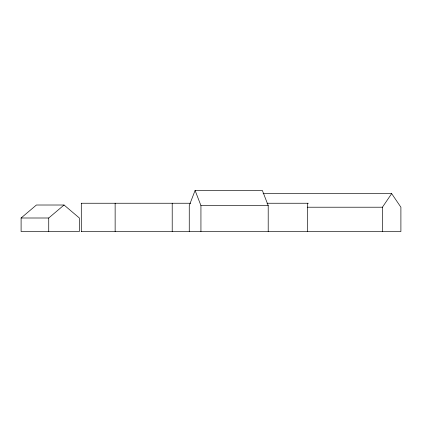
<?xml version="1.0" encoding="UTF-8"?>
<svg xmlns="http://www.w3.org/2000/svg" width="422" height="422" viewBox="0 0 422 422"><rect width="100%" height="100%" fill="white"/><g stroke="black" fill="none" stroke-linecap="round" stroke-linejoin="round"><path stroke-width="0.63" d="M81.298 203.246L81.298 231.541M115.137 203.246L115.137 231.541M172.208 203.246L172.208 231.541M307.585 203.246L307.585 231.541M268.202 231.541L268.202 205.588L262.363 190.459L195.096 190.459L189.256 205.588L189.256 231.541M382.422 231.541L382.422 207.213L391.663 193.624L400.9 207.213L400.9 231.541L81.246 231.541M21.1 218L36.413 205.013L64.049 205.013L79.362 218L79.362 231.541L21.1 231.541L21.1 218L48.736 218L64.049 205.013M263.091 193.624L391.663 193.624M81.246 203.246L190.602 203.246M267.026 203.246L308.371 203.246M195.096 190.459L200.935 205.588L268.202 205.588M307.258 207.213L382.422 207.213M200.935 205.588L200.935 231.541M48.736 218L48.736 231.541"/></g></svg>
